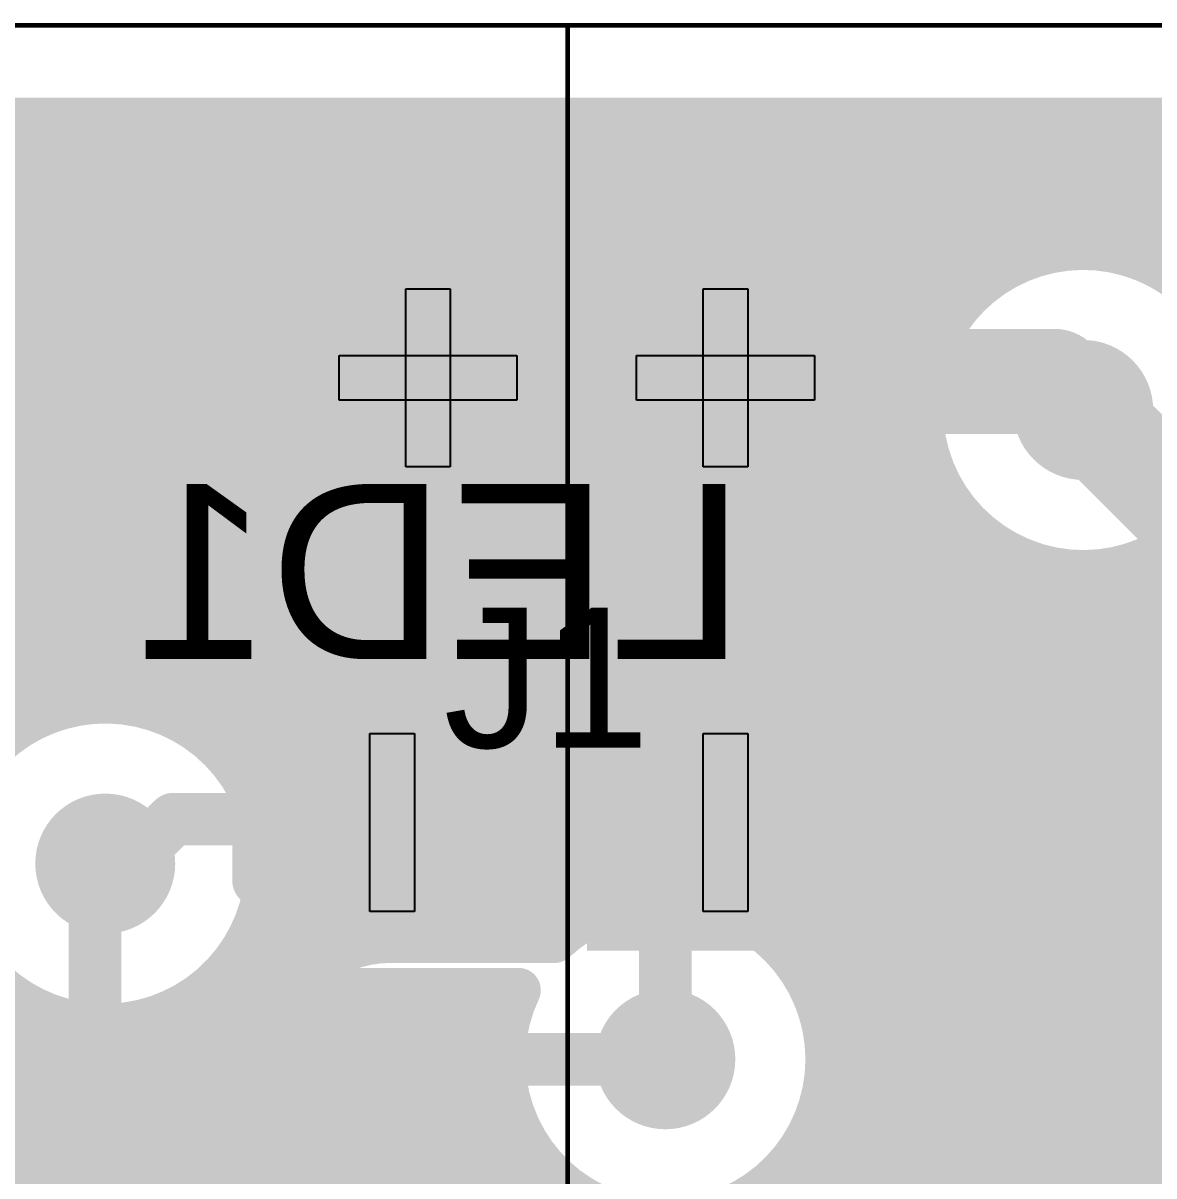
# Model space of a CAD drawing. Header units: inches. Extents: x 0 to 215, y 0 to 215.
# Drawn here: x 0.3928 to 0.52, y 1.2489 to 1.3785 of the extents above; entities that cross this region are included whole.
import ezdxf

# ---------------------------------------------------------------- set-up
doc = ezdxf.new("R2010")
doc.units = ezdxf.units.IN
doc.header["$MEASUREMENT"] = 0
for name, color, linetype in [('BottomLayer', 5, 'Continuous'), ('BottomOverlay', 54, 'Continuous'), ('BottomPaste', 16, 'Continuous'), ('BottomSolder', 6, 'Continuous'), ('KeepOutLayer', 6, 'Continuous'), ('Mechanical1', 6, 'Continuous'), ('Mechanical15', 56, 'Continuous'), ('TopLayer', 1, 'Continuous'), ('TopOverlay', 2, 'Continuous'), ('ViaHoleLayer', 16, 'Continuous')]:
    doc.layers.add(name, color=color, linetype=linetype)
doc.styles.add('Arial', font='', dxfattribs={"height": 0.2})
doc.styles.get('Arial').set_extended_font_data('Arial')

# ---------------------------------------------------------------- blocks, each defined once
blk = doc.blocks.new('CONN_SM06B_GHS_TB_JST_7')
at = {"layer": 'TopOverlay'}
blk.add_lwpolyline([(0.16327, -0.1005, 0.006, 0.006, 0), (-0.16327, -0.1005, 0.006, 0.006, 0)], format="xyseb", dxfattribs=at)
blk = doc.blocks.new('LED_SMD_4P_L1_6_W1_5_TL_1_B_48')
at = {"layer": 'BottomLayer'}
for points in [[(-0.01181, 0.00393), (-0.0374, 0.00393), (-0.0374, 0.02953), (-0.01181, 0.02953)], [(0.0374, 0.00393), (0.01181, 0.00393), (0.01181, 0.02953), (0.0374, 0.02953)], [(-0.01181, -0.02953), (-0.0374, -0.02953), (-0.0374, -0.00393), (-0.01181, -0.00393)], [(0.0374, -0.02953), (0.01181, -0.02953), (0.01181, -0.00393), (0.0374, -0.00393)]]:
    blk.add_hatch(color=5, dxfattribs=at).paths.add_polyline_path(points)
at = {"layer": 'BottomPaste'}
for points in [[(-0.01181, 0.00393), (-0.0374, 0.00393), (-0.0374, 0.02953), (-0.01181, 0.02953)], [(0.0374, 0.00393), (0.01181, 0.00393), (0.01181, 0.02953), (0.0374, 0.02953)], [(-0.01181, -0.02953), (-0.0374, -0.02953), (-0.0374, -0.00393), (-0.01181, -0.00393)], [(0.0374, -0.02953), (0.01181, -0.02953), (0.01181, -0.00393), (0.0374, -0.00393)]]:
    blk.add_hatch(color=16, dxfattribs=at).paths.add_polyline_path(points)
at = {"layer": 'BottomSolder'}
for points in [[(-0.00981, 0.00193), (-0.0394, 0.00193), (-0.0394, 0.03153), (-0.00981, 0.03153)], [(0.0394, 0.00193), (0.00981, 0.00193), (0.00981, 0.03153), (0.0394, 0.03153)], [(-0.00981, -0.03153), (-0.0394, -0.03153), (-0.0394, -0.00193), (-0.00981, -0.00193)], [(0.0394, -0.03153), (0.00981, -0.03153), (0.00981, -0.00193), (0.0394, -0.00193)]]:
    blk.add_hatch(color=6, dxfattribs=at).paths.add_polyline_path(points)
at = {"layer": 'BottomOverlay'}
for points in [[(-0.0315, 0.035, 0.00598, 0.00598, 0), (0.0315, 0.035, 0.00598, 0.00598, 0)], [(0.005, 0.0125, 0.00598, 0.00598, 0), (-0.005, 0, 0.00598, 0.00598, 0)], [(0.005, 0.0125, 0.00598, 0.00598, 0), (0.005, -0.0125, 0.00598, 0.00598, 0)], [(0.00024, 0.00654, 0.00598, 0.00598, 0), (0.005, -0.00609, 0.00598, 0.00598, 0)], [(-0.005, 0, 0.00598, 0.00598, 0), (0.005, -0.0125, 0.00598, 0.00598, 0)], [(-0.005, 0, 0.00598, 0.00598, 0), (0.005, 0, 0.00598, 0.00598, 0)], [(-0.0315, -0.035, 0.00598, 0.00598, 0), (0.0315, -0.035, 0.00598, 0.00598, 0)]]:
    blk.add_lwpolyline(points, format="xyseb", dxfattribs=at)
for points in [[(-0.03299, 0.035, 0.00299, 0.00299, 1), (-0.03, 0.035, 0.00299, 0.00299, 1)], [(0.03, 0.035, 0.00299, 0.00299, 1), (0.03299, 0.035, 0.00299, 0.00299, 1)], [(0.0035, 0.0125, 0.00299, 0.00299, 1), (0.0065, 0.0125, 0.00299, 0.00299, 1)], [(0.0035, 0.0125, 0.00299, 0.00299, 1), (0.0065, 0.0125, 0.00299, 0.00299, 1)], [(-0.00126, 0.00654, 0.00299, 0.00299, 1), (0.00173, 0.00654, 0.00299, 0.00299, 1)], [(-0.0065, 0, 0.00299, 0.00299, 1), (-0.0035, 0, 0.00299, 0.00299, 1)], [(-0.0065, 0, 0.00299, 0.00299, 1), (-0.0035, 0, 0.00299, 0.00299, 1)], [(-0.0065, 0, 0.00299, 0.00299, 1), (-0.0035, 0, 0.00299, 0.00299, 1)], [(0.0035, 0, 0.00299, 0.00299, 1), (0.0065, 0, 0.00299, 0.00299, 1)], [(0.0035, -0.00609, 0.00299, 0.00299, 1), (0.0065, -0.00609, 0.00299, 0.00299, 1)], [(0.0035, -0.0125, 0.00299, 0.00299, 1), (0.0065, -0.0125, 0.00299, 0.00299, 1)], [(0.0035, -0.0125, 0.00299, 0.00299, 1), (0.0065, -0.0125, 0.00299, 0.00299, 1)], [(-0.03299, -0.035, 0.00299, 0.00299, 1), (-0.03, -0.035, 0.00299, 0.00299, 1)], [(0.03, -0.035, 0.00299, 0.00299, 1), (0.03299, -0.035, 0.00299, 0.00299, 1)]]:
    blk.add_lwpolyline(points, format="xyseb", close=True, dxfattribs=at)
at = {"layer": 'Mechanical15'}
for p, q in [((0.0225, 0.01096), (0.0225, 0.02596)), ((0.0225, 0.02596), (0.0275, 0.02596)), ((0.0275, 0.02596), (0.0275, 0.00596)), ((-0.035, 0.0225), (-0.03, 0.0225)), ((-0.035, 0.0175), (-0.035, 0.0225)), ((-0.03, 0.0225), (-0.015, 0.0225)), ((-0.015, 0.0225), (-0.015, 0.0175)), ((0.015, 0.01846), (0.02, 0.01846)), ((0.015, 0.01346), (0.015, 0.01846)), ((0.02, 0.01846), (0.035, 0.01846)), ((0.035, 0.01846), (0.035, 0.01346)), ((-0.015, 0.0175), (-0.035, 0.0175)), ((0.035, 0.01346), (0.015, 0.01346)), ((0.0225, 0.00596), (0.0225, 0.01096)), ((0.0275, 0.00596), (0.0225, 0.00596)), ((0.0225, -0.0225), (0.0225, -0.0075)), ((0.0225, -0.0075), (0.0275, -0.0075)), ((0.0275, -0.0075), (0.0275, -0.0275)), ((-0.035, -0.015), (-0.03, -0.015)), ((-0.035, -0.02), (-0.035, -0.015)), ((-0.03, -0.015), (-0.015, -0.015)), ((-0.015, -0.015), (-0.015, -0.02)), ((0.015, -0.015), (0.02, -0.015)), ((0.015, -0.02), (0.015, -0.015)), ((0.02, -0.015), (0.035, -0.015)), ((0.035, -0.015), (0.035, -0.02)), ((-0.015, -0.02), (-0.035, -0.02)), ((0.035, -0.02), (0.015, -0.02)), ((0.0225, -0.0275), (0.0225, -0.0225)), ((0.0275, -0.0275), (0.0225, -0.0275))]:
    blk.add_line(p, q, dxfattribs=at)

msp = doc.modelspace()

# ---------------------------------------------------------------- hatches: boundary and pattern name
at = {"layer": 'BottomLayer'}
h = msp.add_hatch(color=5, dxfattribs=at)
edge = h.paths.add_edge_path()
edge.add_arc((0.512, 1.335), 0.00787, 0, 360)
h = msp.add_hatch(color=5, dxfattribs=at)
edge = h.paths.add_edge_path()
edge.add_arc((0.402, 1.284), 0.00787, 0, 360)
h = msp.add_hatch(color=5, dxfattribs=at)
edge = h.paths.add_edge_path()
edge.add_arc((0.465, 1.262), 0.00787, 0, 360)
at = {"layer": 'TopLayer'}
h = msp.add_hatch(color=1, dxfattribs=at)
edge = h.paths.add_edge_path()
edge.add_arc((0.512, 1.335), 0.00787, 0, 360)
h = msp.add_hatch(color=1, dxfattribs=at)
edge = h.paths.add_edge_path()
edge.add_arc((0.402, 1.284), 0.00787, 0, 360)
h = msp.add_hatch(color=1, dxfattribs=at)
edge = h.paths.add_edge_path()
edge.add_arc((0.465, 1.262), 0.00787, 0, 360)
at = {"layer": 'ViaHoleLayer'}
h = msp.add_hatch(color=16, dxfattribs=at)
edge = h.paths.add_edge_path()
edge.add_arc((0.512, 1.335), 0.00394, 0, 360)
h = msp.add_hatch(color=16, dxfattribs=at)
edge = h.paths.add_edge_path()
edge.add_arc((0.402, 1.284), 0.00394, 0, 360)
h = msp.add_hatch(color=16, dxfattribs=at)
edge = h.paths.add_edge_path()
edge.add_arc((0.465, 1.262), 0.00394, 0, 360)

# ---------------------------------------------------------------- linework, layer by layer
at = {"layer": 'BottomLayer'}
for points in [[(0.01162, 1.36763, 0.005, 0.005, 0), (0.89614, 1.36763, 0.005, 0.005, 0)], [(0.01162, 1.36534, 0.005, 0.005, 0), (0.89614, 1.36534, 0.005, 0.005, 0)], [(0.12444, 1.36132, 0.005, 0.005, 0), (0.78357, 1.36132, 0.005, 0.005, 0)], [(0.13505, 1.35731, 0.005, 0.005, 0), (0.41831, 1.35731, 0.005, 0.005, 0)], [(0.41831, 1.35744, 0.005, 0.005, 0), (0.45177, 1.35744, 0.005, 0.005, 0)], [(0.41831, 1.31898, 0.005, 0.005, 0), (0.41831, 1.35744, 0.005, 0.005, 0)], [(0.45177, 1.35744, 0.005, 0.005, 0), (0.45677, 1.35744, 0.005, 0.005, 0)], [(0.45177, 1.35744, 0.005, 0.005, 0), (0.45677, 1.35744, 0.005, 0.005, 0)], [(0.45677, 1.35744, 0.005, 0.005, 0), (0.49023, 1.35744, 0.005, 0.005, 0)], [(0.49023, 1.35731, 0.005, 0.005, 0), (0.77296, 1.35731, 0.005, 0.005, 0)], [(0.49023, 1.35449, 0.005, 0.005, 0), (0.50879, 1.35449, 0.005, 0.005, 0)], [(0.50879, 1.35449, 0.005, 0.005, -0.115413), (0.51601, 1.3528, 0.005, 0.005, 0)], [(0.50879, 1.35449, 0.005, 0.005, -0.115413), (0.51601, 1.3528, 0.005, 0.005, 0)], [(0.14278, 1.35329, 0.005, 0.005, 0), (0.41831, 1.35329, 0.005, 0.005, 0)], [(0.51492, 1.35329, 0.005, 0.005, 0), (0.76523, 1.35329, 0.005, 0.005, 0)], [(0.51601, 1.3528, 0.005, 0.005, -0.350717), (0.53025, 1.335, 0.005, 0.005, 0)], [(0.14899, 1.34928, 0.005, 0.005, 0), (0.41831, 1.34928, 0.005, 0.005, 0)], [(0.1542, 1.34526, 0.005, 0.005, 0), (0.41831, 1.34526, 0.005, 0.005, 0)], [(0.15869, 1.34124, 0.005, 0.005, 0), (0.41831, 1.34124, 0.005, 0.005, 0)], [(0.43754, 1.33821, 0.01181, 0.01181, 0), (0.471, 1.33821, 0.01181, 0.01181, 0)], [(0.471, 1.33821, 0.01181, 0.01181, 0), (0.50879, 1.33821, 0.01181, 0.01181, 0)], [(0.50879, 1.33821, 0.01181, 0.01181, 0), (0.512, 1.335, 0.01181, 0.01181, 0)], [(0.1626, 1.33723, 0.005, 0.005, 0), (0.41831, 1.33723, 0.005, 0.005, 0)], [(0.53025, 1.335, 0.005, 0.005, -0.663557), (0.49926, 1.32193, 0.005, 0.005, 0)], [(0.16604, 1.33321, 0.005, 0.005, 0), (0.41831, 1.33321, 0.005, 0.005, 0)], [(0.16908, 1.3292, 0.005, 0.005, 0), (0.41831, 1.3292, 0.005, 0.005, 0)], [(0.17177, 1.32518, 0.005, 0.005, 0), (0.41831, 1.32518, 0.005, 0.005, 0)], [(0.17415, 1.32117, 0.005, 0.005, 0), (0.41831, 1.32117, 0.005, 0.005, 0)], [(0.49023, 1.32193, 0.005, 0.005, 0), (0.49926, 1.32193, 0.005, 0.005, 0)], [(0.49023, 1.32117, 0.005, 0.005, 0), (0.5001, 1.32117, 0.005, 0.005, 0)], [(0.41831, 1.31898, 0.005, 0.005, 0), (0.45177, 1.31898, 0.005, 0.005, 0)], [(0.45177, 1.31898, 0.005, 0.005, 0), (0.45677, 1.31898, 0.005, 0.005, 0)], [(0.45177, 1.31898, 0.005, 0.005, 0), (0.45677, 1.31898, 0.005, 0.005, 0)], [(0.45677, 1.31898, 0.005, 0.005, 0), (0.49023, 1.31898, 0.005, 0.005, 0)], [(0.17624, 1.31715, 0.005, 0.005, 0), (0.50821, 1.31715, 0.005, 0.005, 0)], [(0.51579, 1.31715, 0.005, 0.005, 0), (0.73177, 1.31715, 0.005, 0.005, 0)], [(0.17807, 1.31313, 0.005, 0.005, 0), (0.72994, 1.31313, 0.005, 0.005, 0)], [(0.17966, 1.30912, 0.005, 0.005, 0), (0.72835, 1.30912, 0.005, 0.005, 0)], [(0.41831, 1.30823, 0.005, 0.005, 0), (0.45177, 1.30823, 0.005, 0.005, 0)], [(0.41831, 1.30233, 0.005, 0.005, 0), (0.41831, 1.30823, 0.005, 0.005, 0)], [(0.45177, 1.30823, 0.005, 0.005, 0), (0.45677, 1.30823, 0.005, 0.005, 0)], [(0.45177, 1.30823, 0.005, 0.005, 0), (0.45677, 1.30823, 0.005, 0.005, 0)], [(0.45677, 1.30823, 0.005, 0.005, 0), (0.49023, 1.30823, 0.005, 0.005, 0)], [(0.49023, 1.26977, 0.005, 0.005, 0), (0.49023, 1.30823, 0.005, 0.005, 0)], [(0.18102, 1.3051, 0.005, 0.005, 0), (0.41831, 1.3051, 0.005, 0.005, 0)], [(0.49023, 1.3051, 0.005, 0.005, 0), (0.727, 1.3051, 0.005, 0.005, 0)], [(0.41824, 1.27567, 0.005, 0.005, -2.038003), (0.40598, 1.30181, 0.005, 0.005, 0)], [(0.40598, 1.30181, 0.005, 0.005, -0.07008), (0.40966, 1.30233, 0.005, 0.005, 0)], [(0.40598, 1.30181, 0.005, 0.005, -0.07008), (0.40966, 1.30233, 0.005, 0.005, 0)], [(0.40966, 1.30233, 0.005, 0.005, 0), (0.41831, 1.30233, 0.005, 0.005, 0)], [(0.18216, 1.30109, 0.005, 0.005, 0), (0.39559, 1.30109, 0.005, 0.005, 0)], [(0.49023, 1.30109, 0.005, 0.005, 0), (0.72586, 1.30109, 0.005, 0.005, 0)], [(0.49023, 1.29707, 0.005, 0.005, 0), (0.72492, 1.29707, 0.005, 0.005, 0)], [(0.49023, 1.29306, 0.005, 0.005, 0), (0.72419, 1.29306, 0.005, 0.005, 0)], [(0.40466, 1.284, 0.00591, 0.00591, 0), (0.40966, 1.289, 0.00591, 0.00591, 0)], [(0.40966, 1.289, 0.00591, 0.00591, 0), (0.43754, 1.289, 0.00591, 0.00591, 0)], [(0.465, 1.283, 0.00591, 0.00591, 0), (0.471, 1.289, 0.00591, 0.00591, 0)], [(0.49023, 1.28904, 0.005, 0.005, 0), (0.72366, 1.28904, 0.005, 0.005, 0)], [(0.49023, 1.28502, 0.005, 0.005, 0), (0.72332, 1.28502, 0.005, 0.005, 0)], [(0.402, 1.284, 0.00591, 0.00591, 0), (0.40466, 1.284, 0.00591, 0.00591, 0)], [(0.465, 1.262, 0.00591, 0.00591, 0), (0.465, 1.283, 0.00591, 0.00591, 0)], [(0.49023, 1.28101, 0.005, 0.005, 0), (0.72317, 1.28101, 0.005, 0.005, 0)], [(0.49023, 1.27699, 0.005, 0.005, 0), (0.72321, 1.27699, 0.005, 0.005, 0)], [(0.41831, 1.26977, 0.005, 0.005, 0), (0.41831, 1.27567, 0.005, 0.005, 0)], [(0.49023, 1.27298, 0.005, 0.005, 0), (0.72344, 1.27298, 0.005, 0.005, 0)], [(0.41831, 1.26977, 0.005, 0.005, 0), (0.44849, 1.26977, 0.005, 0.005, 0)], [(0.48325, 1.262, 0.005, 0.005, -1.248122), (0.44849, 1.26977, 0.005, 0.005, 0)], [(0.48151, 1.26977, 0.005, 0.005, 0), (0.49023, 1.26977, 0.005, 0.005, 0)], [(0.48151, 1.26977, 0.005, 0.005, -0.110369), (0.48325, 1.262, 0.005, 0.005, 0)], [(0.18416, 1.26896, 0.005, 0.005, 0), (0.39166, 1.26896, 0.005, 0.005, 0)], [(0.41234, 1.26896, 0.005, 0.005, 0), (0.44813, 1.26896, 0.005, 0.005, 0)], [(0.48187, 1.26896, 0.005, 0.005, 0), (0.72386, 1.26896, 0.005, 0.005, 0)], [(0.18354, 1.26495, 0.005, 0.005, 0), (0.44699, 1.26495, 0.005, 0.005, 0)], [(0.48301, 1.26495, 0.005, 0.005, 0), (0.72447, 1.26495, 0.005, 0.005, 0)], [(0.18273, 1.26093, 0.005, 0.005, 0), (0.44678, 1.26093, 0.005, 0.005, 0)], [(0.48322, 1.26093, 0.005, 0.005, 0), (0.72528, 1.26093, 0.005, 0.005, 0)], [(0.18171, 1.25691, 0.005, 0.005, 0), (0.44748, 1.25691, 0.005, 0.005, 0)], [(0.48252, 1.25691, 0.005, 0.005, 0), (0.7263, 1.25691, 0.005, 0.005, 0)], [(0.18048, 1.2529, 0.005, 0.005, 0), (0.44918, 1.2529, 0.005, 0.005, 0)], [(0.48082, 1.2529, 0.005, 0.005, 0), (0.72753, 1.2529, 0.005, 0.005, 0)], [(0.17903, 1.24888, 0.005, 0.005, 0), (0.45231, 1.24888, 0.005, 0.005, 0)], [(0.47769, 1.24888, 0.005, 0.005, 0), (0.72898, 1.24888, 0.005, 0.005, 0)]]:
    msp.add_lwpolyline(points, format="xyseb", dxfattribs=at)
for points in [[(0.41706, 1.35744, 0.0025, 0.0025, 1), (0.41956, 1.35744, 0.0025, 0.0025, 1)], [(0.41706, 1.35744, 0.0025, 0.0025, 1), (0.41956, 1.35744, 0.0025, 0.0025, 1)], [(0.41706, 1.35731, 0.0025, 0.0025, 1), (0.41956, 1.35731, 0.0025, 0.0025, 1)], [(0.45052, 1.35744, 0.0025, 0.0025, 1), (0.45302, 1.35744, 0.0025, 0.0025, 1)], [(0.45052, 1.35744, 0.0025, 0.0025, 1), (0.45302, 1.35744, 0.0025, 0.0025, 1)], [(0.45052, 1.35744, 0.0025, 0.0025, 1), (0.45302, 1.35744, 0.0025, 0.0025, 1)], [(0.45552, 1.35744, 0.0025, 0.0025, 1), (0.45802, 1.35744, 0.0025, 0.0025, 1)], [(0.45552, 1.35744, 0.0025, 0.0025, 1), (0.45802, 1.35744, 0.0025, 0.0025, 1)], [(0.45552, 1.35744, 0.0025, 0.0025, 1), (0.45802, 1.35744, 0.0025, 0.0025, 1)], [(0.48898, 1.35744, 0.0025, 0.0025, 1), (0.49148, 1.35744, 0.0025, 0.0025, 1)], [(0.48898, 1.35731, 0.0025, 0.0025, 1), (0.49148, 1.35731, 0.0025, 0.0025, 1)], [(0.48898, 1.35449, 0.0025, 0.0025, 1), (0.49148, 1.35449, 0.0025, 0.0025, 1)], [(0.50754, 1.35449, 0.0025, 0.0025, 1), (0.51004, 1.35449, 0.0025, 0.0025, 1)], [(0.50754, 1.35449, 0.0025, 0.0025, 1), (0.51004, 1.35449, 0.0025, 0.0025, 1)], [(0.50754, 1.35449, 0.0025, 0.0025, 1), (0.51004, 1.35449, 0.0025, 0.0025, 1)], [(0.41706, 1.35329, 0.0025, 0.0025, 1), (0.41956, 1.35329, 0.0025, 0.0025, 1)], [(0.51367, 1.35329, 0.0025, 0.0025, 1), (0.51617, 1.35329, 0.0025, 0.0025, 1)], [(0.51476, 1.3528, 0.0025, 0.0025, 1), (0.51726, 1.3528, 0.0025, 0.0025, 1)], [(0.51476, 1.3528, 0.0025, 0.0025, 1), (0.51726, 1.3528, 0.0025, 0.0025, 1)], [(0.51476, 1.3528, 0.0025, 0.0025, 1), (0.51726, 1.3528, 0.0025, 0.0025, 1)], [(0.41706, 1.34928, 0.0025, 0.0025, 1), (0.41956, 1.34928, 0.0025, 0.0025, 1)], [(0.41706, 1.34526, 0.0025, 0.0025, 1), (0.41956, 1.34526, 0.0025, 0.0025, 1)], [(0.41706, 1.34124, 0.0025, 0.0025, 1), (0.41956, 1.34124, 0.0025, 0.0025, 1)], [(0.43459, 1.33821, 0.00591, 0.00591, 1), (0.44049, 1.33821, 0.00591, 0.00591, 1)], [(0.46805, 1.33821, 0.00591, 0.00591, 1), (0.47395, 1.33821, 0.00591, 0.00591, 1)], [(0.46805, 1.33821, 0.00591, 0.00591, 1), (0.47395, 1.33821, 0.00591, 0.00591, 1)], [(0.50584, 1.33821, 0.00591, 0.00591, 1), (0.51174, 1.33821, 0.00591, 0.00591, 1)], [(0.50584, 1.33821, 0.00591, 0.00591, 1), (0.51174, 1.33821, 0.00591, 0.00591, 1)], [(0.50905, 1.335, 0.00591, 0.00591, 1), (0.51495, 1.335, 0.00591, 0.00591, 1)], [(0.41706, 1.33723, 0.0025, 0.0025, 1), (0.41956, 1.33723, 0.0025, 0.0025, 1)], [(0.41706, 1.33321, 0.0025, 0.0025, 1), (0.41956, 1.33321, 0.0025, 0.0025, 1)], [(0.41706, 1.3292, 0.0025, 0.0025, 1), (0.41956, 1.3292, 0.0025, 0.0025, 1)], [(0.41706, 1.32518, 0.0025, 0.0025, 1), (0.41956, 1.32518, 0.0025, 0.0025, 1)], [(0.41706, 1.32117, 0.0025, 0.0025, 1), (0.41956, 1.32117, 0.0025, 0.0025, 1)], [(0.48898, 1.32193, 0.0025, 0.0025, 1), (0.49148, 1.32193, 0.0025, 0.0025, 1)], [(0.48898, 1.32117, 0.0025, 0.0025, 1), (0.49148, 1.32117, 0.0025, 0.0025, 1)], [(0.49801, 1.32193, 0.0025, 0.0025, 1), (0.50051, 1.32193, 0.0025, 0.0025, 1)], [(0.49801, 1.32193, 0.0025, 0.0025, 1), (0.50051, 1.32193, 0.0025, 0.0025, 1)], [(0.49885, 1.32117, 0.0025, 0.0025, 1), (0.50135, 1.32117, 0.0025, 0.0025, 1)], [(0.41706, 1.31898, 0.0025, 0.0025, 1), (0.41956, 1.31898, 0.0025, 0.0025, 1)], [(0.41706, 1.31898, 0.0025, 0.0025, 1), (0.41956, 1.31898, 0.0025, 0.0025, 1)], [(0.45052, 1.31898, 0.0025, 0.0025, 1), (0.45302, 1.31898, 0.0025, 0.0025, 1)], [(0.45052, 1.31898, 0.0025, 0.0025, 1), (0.45302, 1.31898, 0.0025, 0.0025, 1)], [(0.45052, 1.31898, 0.0025, 0.0025, 1), (0.45302, 1.31898, 0.0025, 0.0025, 1)], [(0.45552, 1.31898, 0.0025, 0.0025, 1), (0.45802, 1.31898, 0.0025, 0.0025, 1)], [(0.45552, 1.31898, 0.0025, 0.0025, 1), (0.45802, 1.31898, 0.0025, 0.0025, 1)], [(0.45552, 1.31898, 0.0025, 0.0025, 1), (0.45802, 1.31898, 0.0025, 0.0025, 1)], [(0.48898, 1.31898, 0.0025, 0.0025, 1), (0.49148, 1.31898, 0.0025, 0.0025, 1)], [(0.50696, 1.31715, 0.0025, 0.0025, 1), (0.50946, 1.31715, 0.0025, 0.0025, 1)], [(0.51454, 1.31715, 0.0025, 0.0025, 1), (0.51704, 1.31715, 0.0025, 0.0025, 1)], [(0.41706, 1.30823, 0.0025, 0.0025, 1), (0.41956, 1.30823, 0.0025, 0.0025, 1)], [(0.41706, 1.30823, 0.0025, 0.0025, 1), (0.41956, 1.30823, 0.0025, 0.0025, 1)], [(0.45052, 1.30823, 0.0025, 0.0025, 1), (0.45302, 1.30823, 0.0025, 0.0025, 1)], [(0.45052, 1.30823, 0.0025, 0.0025, 1), (0.45302, 1.30823, 0.0025, 0.0025, 1)], [(0.45052, 1.30823, 0.0025, 0.0025, 1), (0.45302, 1.30823, 0.0025, 0.0025, 1)], [(0.45552, 1.30823, 0.0025, 0.0025, 1), (0.45802, 1.30823, 0.0025, 0.0025, 1)], [(0.45552, 1.30823, 0.0025, 0.0025, 1), (0.45802, 1.30823, 0.0025, 0.0025, 1)], [(0.45552, 1.30823, 0.0025, 0.0025, 1), (0.45802, 1.30823, 0.0025, 0.0025, 1)], [(0.48898, 1.30823, 0.0025, 0.0025, 1), (0.49148, 1.30823, 0.0025, 0.0025, 1)], [(0.48898, 1.30823, 0.0025, 0.0025, 1), (0.49148, 1.30823, 0.0025, 0.0025, 1)], [(0.41706, 1.3051, 0.0025, 0.0025, 1), (0.41956, 1.3051, 0.0025, 0.0025, 1)], [(0.48898, 1.3051, 0.0025, 0.0025, 1), (0.49148, 1.3051, 0.0025, 0.0025, 1)], [(0.40473, 1.30181, 0.0025, 0.0025, 1), (0.40723, 1.30181, 0.0025, 0.0025, 1)], [(0.40473, 1.30181, 0.0025, 0.0025, 1), (0.40723, 1.30181, 0.0025, 0.0025, 1)], [(0.40473, 1.30181, 0.0025, 0.0025, 1), (0.40723, 1.30181, 0.0025, 0.0025, 1)], [(0.40841, 1.30233, 0.0025, 0.0025, 1), (0.41091, 1.30233, 0.0025, 0.0025, 1)], [(0.40841, 1.30233, 0.0025, 0.0025, 1), (0.41091, 1.30233, 0.0025, 0.0025, 1)], [(0.40841, 1.30233, 0.0025, 0.0025, 1), (0.41091, 1.30233, 0.0025, 0.0025, 1)], [(0.41706, 1.30233, 0.0025, 0.0025, 1), (0.41956, 1.30233, 0.0025, 0.0025, 1)], [(0.41706, 1.30233, 0.0025, 0.0025, 1), (0.41956, 1.30233, 0.0025, 0.0025, 1)], [(0.39434, 1.30109, 0.0025, 0.0025, 1), (0.39684, 1.30109, 0.0025, 0.0025, 1)], [(0.48898, 1.30109, 0.0025, 0.0025, 1), (0.49148, 1.30109, 0.0025, 0.0025, 1)], [(0.48898, 1.29707, 0.0025, 0.0025, 1), (0.49148, 1.29707, 0.0025, 0.0025, 1)], [(0.48898, 1.29306, 0.0025, 0.0025, 1), (0.49148, 1.29306, 0.0025, 0.0025, 1)], [(0.40819, 1.289, 0.00295, 0.00295, 1), (0.41114, 1.289, 0.00295, 0.00295, 1)], [(0.40819, 1.289, 0.00295, 0.00295, 1), (0.41114, 1.289, 0.00295, 0.00295, 1)], [(0.43606, 1.289, 0.00295, 0.00295, 1), (0.43902, 1.289, 0.00295, 0.00295, 1)], [(0.46952, 1.289, 0.00295, 0.00295, 1), (0.47248, 1.289, 0.00295, 0.00295, 1)], [(0.48898, 1.28904, 0.0025, 0.0025, 1), (0.49148, 1.28904, 0.0025, 0.0025, 1)], [(0.48898, 1.28502, 0.0025, 0.0025, 1), (0.49148, 1.28502, 0.0025, 0.0025, 1)], [(0.40052, 1.284, 0.00295, 0.00295, 1), (0.40348, 1.284, 0.00295, 0.00295, 1)], [(0.40319, 1.284, 0.00295, 0.00295, 1), (0.40614, 1.284, 0.00295, 0.00295, 1)], [(0.40319, 1.284, 0.00295, 0.00295, 1), (0.40614, 1.284, 0.00295, 0.00295, 1)], [(0.46352, 1.283, 0.00295, 0.00295, 1), (0.46648, 1.283, 0.00295, 0.00295, 1)], [(0.46352, 1.283, 0.00295, 0.00295, 1), (0.46648, 1.283, 0.00295, 0.00295, 1)], [(0.48898, 1.28101, 0.0025, 0.0025, 1), (0.49148, 1.28101, 0.0025, 0.0025, 1)], [(0.48898, 1.27699, 0.0025, 0.0025, 1), (0.49148, 1.27699, 0.0025, 0.0025, 1)], [(0.41699, 1.27567, 0.0025, 0.0025, 1), (0.41949, 1.27567, 0.0025, 0.0025, 1)], [(0.41706, 1.27567, 0.0025, 0.0025, 1), (0.41956, 1.27567, 0.0025, 0.0025, 1)], [(0.48898, 1.27298, 0.0025, 0.0025, 1), (0.49148, 1.27298, 0.0025, 0.0025, 1)], [(0.41706, 1.26977, 0.0025, 0.0025, 1), (0.41956, 1.26977, 0.0025, 0.0025, 1)], [(0.41706, 1.26977, 0.0025, 0.0025, 1), (0.41956, 1.26977, 0.0025, 0.0025, 1)], [(0.44724, 1.26977, 0.0025, 0.0025, 1), (0.44974, 1.26977, 0.0025, 0.0025, 1)], [(0.44724, 1.26977, 0.0025, 0.0025, 1), (0.44974, 1.26977, 0.0025, 0.0025, 1)], [(0.48026, 1.26977, 0.0025, 0.0025, 1), (0.48276, 1.26977, 0.0025, 0.0025, 1)], [(0.48026, 1.26977, 0.0025, 0.0025, 1), (0.48276, 1.26977, 0.0025, 0.0025, 1)], [(0.48898, 1.26977, 0.0025, 0.0025, 1), (0.49148, 1.26977, 0.0025, 0.0025, 1)], [(0.48898, 1.26977, 0.0025, 0.0025, 1), (0.49148, 1.26977, 0.0025, 0.0025, 1)], [(0.39041, 1.26896, 0.0025, 0.0025, 1), (0.39291, 1.26896, 0.0025, 0.0025, 1)], [(0.41109, 1.26896, 0.0025, 0.0025, 1), (0.41359, 1.26896, 0.0025, 0.0025, 1)], [(0.44688, 1.26896, 0.0025, 0.0025, 1), (0.44938, 1.26896, 0.0025, 0.0025, 1)], [(0.48062, 1.26896, 0.0025, 0.0025, 1), (0.48312, 1.26896, 0.0025, 0.0025, 1)], [(0.44574, 1.26495, 0.0025, 0.0025, 1), (0.44824, 1.26495, 0.0025, 0.0025, 1)], [(0.48176, 1.26495, 0.0025, 0.0025, 1), (0.48426, 1.26495, 0.0025, 0.0025, 1)], [(0.46352, 1.262, 0.00295, 0.00295, 1), (0.46648, 1.262, 0.00295, 0.00295, 1)], [(0.482, 1.262, 0.0025, 0.0025, 1), (0.4845, 1.262, 0.0025, 0.0025, 1)], [(0.482, 1.262, 0.0025, 0.0025, 1), (0.4845, 1.262, 0.0025, 0.0025, 1)], [(0.44553, 1.26093, 0.0025, 0.0025, 1), (0.44803, 1.26093, 0.0025, 0.0025, 1)], [(0.48197, 1.26093, 0.0025, 0.0025, 1), (0.48447, 1.26093, 0.0025, 0.0025, 1)], [(0.44623, 1.25691, 0.0025, 0.0025, 1), (0.44873, 1.25691, 0.0025, 0.0025, 1)], [(0.48127, 1.25691, 0.0025, 0.0025, 1), (0.48377, 1.25691, 0.0025, 0.0025, 1)], [(0.44793, 1.2529, 0.0025, 0.0025, 1), (0.45043, 1.2529, 0.0025, 0.0025, 1)], [(0.47957, 1.2529, 0.0025, 0.0025, 1), (0.48207, 1.2529, 0.0025, 0.0025, 1)], [(0.45106, 1.24888, 0.0025, 0.0025, 1), (0.45356, 1.24888, 0.0025, 0.0025, 1)], [(0.47644, 1.24888, 0.0025, 0.0025, 1), (0.47894, 1.24888, 0.0025, 0.0025, 1)]]:
    msp.add_lwpolyline(points, format="xyseb", close=True, dxfattribs=at)
at = {"layer": 'KeepOutLayer'}
msp.add_lwpolyline([(0.001, 1.37825, 0.0005, 0.0005, 0), (0.90676, 1.37825, 0.0005, 0.0005, 0)], format="xyseb", dxfattribs=at)
at = {"layer": 'Mechanical1'}
for points in [[(0.37573, 1.37825, 0.0005, 0.0005, 0), (0.66673, 1.37825, 0.0005, 0.0005, 0)], [(0.45401, 1.18604, 0.0005, 0.0005, 0), (0.45401, 1.37825, 0.0005, 0.0005, 0)]]:
    msp.add_lwpolyline(points, format="xyseb", dxfattribs=at)
msp.add_lwpolyline([(0.45388, 1.37825, 0.00025, 0.00025, 1), (0.45413, 1.37825, 0.00025, 0.00025, 1)], format="xyseb", close=True, dxfattribs=at)
at = {"layer": 'TopLayer'}
for points in [[(0.28426, 1.36763, 0.005, 0.005, 0), (0.62411, 1.36763, 0.005, 0.005, 0)], [(0.28426, 1.36534, 0.005, 0.005, 0), (0.62411, 1.36534, 0.005, 0.005, 0)], [(0.28426, 1.36132, 0.005, 0.005, 0), (0.62411, 1.36132, 0.005, 0.005, 0)], [(0.28426, 1.35731, 0.005, 0.005, 0), (0.62411, 1.35731, 0.005, 0.005, 0)], [(0.28426, 1.35329, 0.005, 0.005, 0), (0.62411, 1.35329, 0.005, 0.005, 0)], [(0.50632, 1.31766, 0.005, 0.005, -1.627351), (0.52934, 1.34068, 0.005, 0.005, 0)], [(0.28426, 1.34928, 0.005, 0.005, 0), (0.50063, 1.34928, 0.005, 0.005, 0)], [(0.28426, 1.34526, 0.005, 0.005, 0), (0.49691, 1.34526, 0.005, 0.005, 0)], [(0.28426, 1.34124, 0.005, 0.005, 0), (0.49485, 1.34124, 0.005, 0.005, 0)], [(0.512, 1.335, 0.01181, 0.01181, 0), (0.532, 1.315, 0.01181, 0.01181, 0)], [(0.28426, 1.33723, 0.005, 0.005, 0), (0.49389, 1.33723, 0.005, 0.005, 0)], [(0.28426, 1.33321, 0.005, 0.005, 0), (0.49384, 1.33321, 0.005, 0.005, 0)], [(0.28426, 1.3292, 0.005, 0.005, 0), (0.4947, 1.3292, 0.005, 0.005, 0)], [(0.28426, 1.32518, 0.005, 0.005, 0), (0.49662, 1.32518, 0.005, 0.005, 0)], [(0.28426, 1.32117, 0.005, 0.005, 0), (0.5001, 1.32117, 0.005, 0.005, 0)], [(0.28426, 1.31715, 0.005, 0.005, 0), (0.50683, 1.31715, 0.005, 0.005, 0)], [(0.50632, 1.31766, 0.005, 0.005, 0), (0.51572, 1.30826, 0.005, 0.005, 0)], [(0.28426, 1.31313, 0.005, 0.005, 0), (0.51084, 1.31313, 0.005, 0.005, 0)], [(0.28426, 1.30912, 0.005, 0.005, 0), (0.51486, 1.30912, 0.005, 0.005, 0)], [(0.51572, 1.28674, 0.005, 0.005, 0), (0.51572, 1.30826, 0.005, 0.005, 0)], [(0.28426, 1.3051, 0.005, 0.005, 0), (0.51572, 1.3051, 0.005, 0.005, 0)], [(0.38752, 1.2729, 0.005, 0.005, -1.39524), (0.42025, 1.284, 0.005, 0.005, 0)], [(0.28426, 1.30109, 0.005, 0.005, 0), (0.39559, 1.30109, 0.005, 0.005, 0)], [(0.40841, 1.30109, 0.005, 0.005, 0), (0.51572, 1.30109, 0.005, 0.005, 0)], [(0.41473, 1.29707, 0.005, 0.005, 0), (0.51572, 1.29707, 0.005, 0.005, 0)], [(0.41784, 1.29306, 0.005, 0.005, 0), (0.51572, 1.29306, 0.005, 0.005, 0)], [(0.41954, 1.28904, 0.005, 0.005, 0), (0.51572, 1.28904, 0.005, 0.005, 0)], [(0.48426, 1.25528, 0.005, 0.005, 0), (0.51572, 1.28674, 0.005, 0.005, 0)], [(0.42022, 1.28502, 0.005, 0.005, 0), (0.514, 1.28502, 0.005, 0.005, 0)], [(0.40085, 1.28285, 0.00591, 0.00591, 0), (0.402, 1.284, 0.00591, 0.00591, 0)], [(0.42025, 1.284, 0.005, 0.005, -0.213286), (0.41417, 1.27041, 0.005, 0.005, 0)], [(0.491, 1.239, 0.01181, 0.01181, 0), (0.532, 1.28, 0.01181, 0.01181, 0)], [(0.40085, 1.02476, 0.00591, 0.00591, 0), (0.40085, 1.28285, 0.00591, 0.00591, 0)], [(0.42, 1.28101, 0.005, 0.005, 0), (0.50999, 1.28101, 0.005, 0.005, 0)], [(0.45253, 1.27533, 0.005, 0.005, -0.656175), (0.48325, 1.262, 0.005, 0.005, 0)], [(0.41885, 1.27699, 0.005, 0.005, 0), (0.4546, 1.27699, 0.005, 0.005, 0)], [(0.4754, 1.27699, 0.005, 0.005, 0), (0.50597, 1.27699, 0.005, 0.005, 0)], [(0.42458, 1.27142, 0.005, 0.005, -0.198912), (0.434, 1.27533, 0.005, 0.005, 0)], [(0.42458, 1.27142, 0.005, 0.005, -0.198912), (0.434, 1.27533, 0.005, 0.005, 0)], [(0.434, 1.27533, 0.005, 0.005, 0), (0.45253, 1.27533, 0.005, 0.005, 0)], [(0.41654, 1.27298, 0.005, 0.005, 0), (0.42644, 1.27298, 0.005, 0.005, 0)], [(0.47958, 1.27298, 0.005, 0.005, 0), (0.50195, 1.27298, 0.005, 0.005, 0)], [(0.41417, 1.26102, 0.005, 0.005, 0), (0.42458, 1.27142, 0.005, 0.005, 0)], [(0.41417, 1.26102, 0.005, 0.005, 0), (0.41417, 1.27041, 0.005, 0.005, 0)], [(0.41417, 1.26896, 0.005, 0.005, 0), (0.42211, 1.26896, 0.005, 0.005, 0)], [(0.48187, 1.26896, 0.005, 0.005, 0), (0.49794, 1.26896, 0.005, 0.005, 0)], [(0.50254, 1.22752, 0.005, 0.005, 0), (0.54348, 1.26846, 0.005, 0.005, 0)], [(0.41417, 1.26495, 0.005, 0.005, 0), (0.4181, 1.26495, 0.005, 0.005, 0)], [(0.48301, 1.26495, 0.005, 0.005, 0), (0.49392, 1.26495, 0.005, 0.005, 0)], [(0.41069, 1.23869, 0.00591, 0.00591, 0), (0.434, 1.262, 0.00591, 0.00591, 0)], [(0.434, 1.262, 0.00591, 0.00591, 0), (0.465, 1.262, 0.00591, 0.00591, 0)], [(0.48325, 1.262, 0.005, 0.005, -0.094572), (0.48197, 1.25528, 0.005, 0.005, 0)], [(0.48322, 1.26093, 0.005, 0.005, 0), (0.48991, 1.26093, 0.005, 0.005, 0)], [(0.48252, 1.25691, 0.005, 0.005, 0), (0.48589, 1.25691, 0.005, 0.005, 0)]]:
    msp.add_lwpolyline(points, format="xyseb", dxfattribs=at)
for points in [[(0.49938, 1.34928, 0.0025, 0.0025, 1), (0.50188, 1.34928, 0.0025, 0.0025, 1)], [(0.49566, 1.34526, 0.0025, 0.0025, 1), (0.49816, 1.34526, 0.0025, 0.0025, 1)], [(0.4936, 1.34124, 0.0025, 0.0025, 1), (0.4961, 1.34124, 0.0025, 0.0025, 1)], [(0.50905, 1.335, 0.00591, 0.00591, 1), (0.51495, 1.335, 0.00591, 0.00591, 1)], [(0.49264, 1.33723, 0.0025, 0.0025, 1), (0.49514, 1.33723, 0.0025, 0.0025, 1)], [(0.49259, 1.33321, 0.0025, 0.0025, 1), (0.49509, 1.33321, 0.0025, 0.0025, 1)], [(0.49345, 1.3292, 0.0025, 0.0025, 1), (0.49595, 1.3292, 0.0025, 0.0025, 1)], [(0.49537, 1.32518, 0.0025, 0.0025, 1), (0.49787, 1.32518, 0.0025, 0.0025, 1)], [(0.49885, 1.32117, 0.0025, 0.0025, 1), (0.50135, 1.32117, 0.0025, 0.0025, 1)], [(0.50507, 1.31766, 0.0025, 0.0025, 1), (0.50757, 1.31766, 0.0025, 0.0025, 1)], [(0.50507, 1.31766, 0.0025, 0.0025, 1), (0.50757, 1.31766, 0.0025, 0.0025, 1)], [(0.50558, 1.31715, 0.0025, 0.0025, 1), (0.50808, 1.31715, 0.0025, 0.0025, 1)], [(0.50959, 1.31313, 0.0025, 0.0025, 1), (0.51209, 1.31313, 0.0025, 0.0025, 1)], [(0.51361, 1.30912, 0.0025, 0.0025, 1), (0.51611, 1.30912, 0.0025, 0.0025, 1)], [(0.51447, 1.30826, 0.0025, 0.0025, 1), (0.51697, 1.30826, 0.0025, 0.0025, 1)], [(0.51447, 1.30826, 0.0025, 0.0025, 1), (0.51697, 1.30826, 0.0025, 0.0025, 1)], [(0.51447, 1.3051, 0.0025, 0.0025, 1), (0.51697, 1.3051, 0.0025, 0.0025, 1)], [(0.39434, 1.30109, 0.0025, 0.0025, 1), (0.39684, 1.30109, 0.0025, 0.0025, 1)], [(0.40716, 1.30109, 0.0025, 0.0025, 1), (0.40966, 1.30109, 0.0025, 0.0025, 1)], [(0.51447, 1.30109, 0.0025, 0.0025, 1), (0.51697, 1.30109, 0.0025, 0.0025, 1)], [(0.41348, 1.29707, 0.0025, 0.0025, 1), (0.41598, 1.29707, 0.0025, 0.0025, 1)], [(0.51447, 1.29707, 0.0025, 0.0025, 1), (0.51697, 1.29707, 0.0025, 0.0025, 1)], [(0.41659, 1.29306, 0.0025, 0.0025, 1), (0.41909, 1.29306, 0.0025, 0.0025, 1)], [(0.51447, 1.29306, 0.0025, 0.0025, 1), (0.51697, 1.29306, 0.0025, 0.0025, 1)], [(0.41829, 1.28904, 0.0025, 0.0025, 1), (0.42079, 1.28904, 0.0025, 0.0025, 1)], [(0.51447, 1.28904, 0.0025, 0.0025, 1), (0.51697, 1.28904, 0.0025, 0.0025, 1)], [(0.51447, 1.28674, 0.0025, 0.0025, 1), (0.51697, 1.28674, 0.0025, 0.0025, 1)], [(0.51447, 1.28674, 0.0025, 0.0025, 1), (0.51697, 1.28674, 0.0025, 0.0025, 1)], [(0.41897, 1.28502, 0.0025, 0.0025, 1), (0.42147, 1.28502, 0.0025, 0.0025, 1)], [(0.51275, 1.28502, 0.0025, 0.0025, 1), (0.51525, 1.28502, 0.0025, 0.0025, 1)], [(0.40052, 1.284, 0.00295, 0.00295, 1), (0.40348, 1.284, 0.00295, 0.00295, 1)], [(0.419, 1.284, 0.0025, 0.0025, 1), (0.4215, 1.284, 0.0025, 0.0025, 1)], [(0.419, 1.284, 0.0025, 0.0025, 1), (0.4215, 1.284, 0.0025, 0.0025, 1)], [(0.39937, 1.28285, 0.00295, 0.00295, 1), (0.40232, 1.28285, 0.00295, 0.00295, 1)], [(0.39937, 1.28285, 0.00295, 0.00295, 1), (0.40232, 1.28285, 0.00295, 0.00295, 1)], [(0.41875, 1.28101, 0.0025, 0.0025, 1), (0.42125, 1.28101, 0.0025, 0.0025, 1)], [(0.50874, 1.28101, 0.0025, 0.0025, 1), (0.51124, 1.28101, 0.0025, 0.0025, 1)], [(0.4176, 1.27699, 0.0025, 0.0025, 1), (0.4201, 1.27699, 0.0025, 0.0025, 1)], [(0.45335, 1.27699, 0.0025, 0.0025, 1), (0.45585, 1.27699, 0.0025, 0.0025, 1)], [(0.47415, 1.27699, 0.0025, 0.0025, 1), (0.47665, 1.27699, 0.0025, 0.0025, 1)], [(0.50472, 1.27699, 0.0025, 0.0025, 1), (0.50722, 1.27699, 0.0025, 0.0025, 1)], [(0.43275, 1.27533, 0.0025, 0.0025, 1), (0.43525, 1.27533, 0.0025, 0.0025, 1)], [(0.43275, 1.27533, 0.0025, 0.0025, 1), (0.43525, 1.27533, 0.0025, 0.0025, 1)], [(0.43275, 1.27533, 0.0025, 0.0025, 1), (0.43525, 1.27533, 0.0025, 0.0025, 1)], [(0.45128, 1.27533, 0.0025, 0.0025, 1), (0.45378, 1.27533, 0.0025, 0.0025, 1)], [(0.45128, 1.27533, 0.0025, 0.0025, 1), (0.45378, 1.27533, 0.0025, 0.0025, 1)], [(0.41529, 1.27298, 0.0025, 0.0025, 1), (0.41779, 1.27298, 0.0025, 0.0025, 1)], [(0.42519, 1.27298, 0.0025, 0.0025, 1), (0.42769, 1.27298, 0.0025, 0.0025, 1)], [(0.47833, 1.27298, 0.0025, 0.0025, 1), (0.48083, 1.27298, 0.0025, 0.0025, 1)], [(0.5007, 1.27298, 0.0025, 0.0025, 1), (0.5032, 1.27298, 0.0025, 0.0025, 1)], [(0.41292, 1.27041, 0.0025, 0.0025, 1), (0.41542, 1.27041, 0.0025, 0.0025, 1)], [(0.41292, 1.27041, 0.0025, 0.0025, 1), (0.41542, 1.27041, 0.0025, 0.0025, 1)], [(0.42333, 1.27142, 0.0025, 0.0025, 1), (0.42583, 1.27142, 0.0025, 0.0025, 1)], [(0.42333, 1.27142, 0.0025, 0.0025, 1), (0.42583, 1.27142, 0.0025, 0.0025, 1)], [(0.42333, 1.27142, 0.0025, 0.0025, 1), (0.42583, 1.27142, 0.0025, 0.0025, 1)], [(0.41292, 1.26896, 0.0025, 0.0025, 1), (0.41542, 1.26896, 0.0025, 0.0025, 1)], [(0.42086, 1.26896, 0.0025, 0.0025, 1), (0.42336, 1.26896, 0.0025, 0.0025, 1)], [(0.48062, 1.26896, 0.0025, 0.0025, 1), (0.48312, 1.26896, 0.0025, 0.0025, 1)], [(0.49669, 1.26896, 0.0025, 0.0025, 1), (0.49919, 1.26896, 0.0025, 0.0025, 1)], [(0.41292, 1.26495, 0.0025, 0.0025, 1), (0.41542, 1.26495, 0.0025, 0.0025, 1)], [(0.41685, 1.26495, 0.0025, 0.0025, 1), (0.41935, 1.26495, 0.0025, 0.0025, 1)], [(0.48176, 1.26495, 0.0025, 0.0025, 1), (0.48426, 1.26495, 0.0025, 0.0025, 1)], [(0.49267, 1.26495, 0.0025, 0.0025, 1), (0.49517, 1.26495, 0.0025, 0.0025, 1)], [(0.43252, 1.262, 0.00295, 0.00295, 1), (0.43548, 1.262, 0.00295, 0.00295, 1)], [(0.43252, 1.262, 0.00295, 0.00295, 1), (0.43548, 1.262, 0.00295, 0.00295, 1)], [(0.46352, 1.262, 0.00295, 0.00295, 1), (0.46648, 1.262, 0.00295, 0.00295, 1)], [(0.482, 1.262, 0.0025, 0.0025, 1), (0.4845, 1.262, 0.0025, 0.0025, 1)], [(0.482, 1.262, 0.0025, 0.0025, 1), (0.4845, 1.262, 0.0025, 0.0025, 1)], [(0.41292, 1.26102, 0.0025, 0.0025, 1), (0.41542, 1.26102, 0.0025, 0.0025, 1)], [(0.41292, 1.26102, 0.0025, 0.0025, 1), (0.41542, 1.26102, 0.0025, 0.0025, 1)], [(0.48197, 1.26093, 0.0025, 0.0025, 1), (0.48447, 1.26093, 0.0025, 0.0025, 1)], [(0.48866, 1.26093, 0.0025, 0.0025, 1), (0.49116, 1.26093, 0.0025, 0.0025, 1)], [(0.48127, 1.25691, 0.0025, 0.0025, 1), (0.48377, 1.25691, 0.0025, 0.0025, 1)], [(0.48464, 1.25691, 0.0025, 0.0025, 1), (0.48714, 1.25691, 0.0025, 0.0025, 1)], [(0.48072, 1.25528, 0.0025, 0.0025, 1), (0.48322, 1.25528, 0.0025, 0.0025, 1)], [(0.48301, 1.25528, 0.0025, 0.0025, 1), (0.48551, 1.25528, 0.0025, 0.0025, 1)]]:
    msp.add_lwpolyline(points, format="xyseb", close=True, dxfattribs=at)

# ---------------------------------------------------------------- block references
for name, p, rotation in [('CONN_SM06B_GHS_TB_JST_7', (0.45418, 1.26452), 180), ('LED_SMD_4P_L1_6_W1_5_TL_1_B_48', (0.45427, 1.31361), 90)]:
    msp.add_blockref(name, p, dxfattribs=dict(rotation=rotation))

# ---------------------------------------------------------------- texts
at = {"layer": 'BottomOverlay', "style": 'Arial', "text_generation_flag": 2}
msp.add_text('LED1', height=0.019685, dxfattribs=at).set_placement((0.474, 1.307))
at = {"layer": 'TopOverlay', "style": 'Arial'}
msp.add_text('J1', height=0.015748, dxfattribs=at).set_placement((0.44004, 1.29704))

doc.saveas('drawing.dxf')
